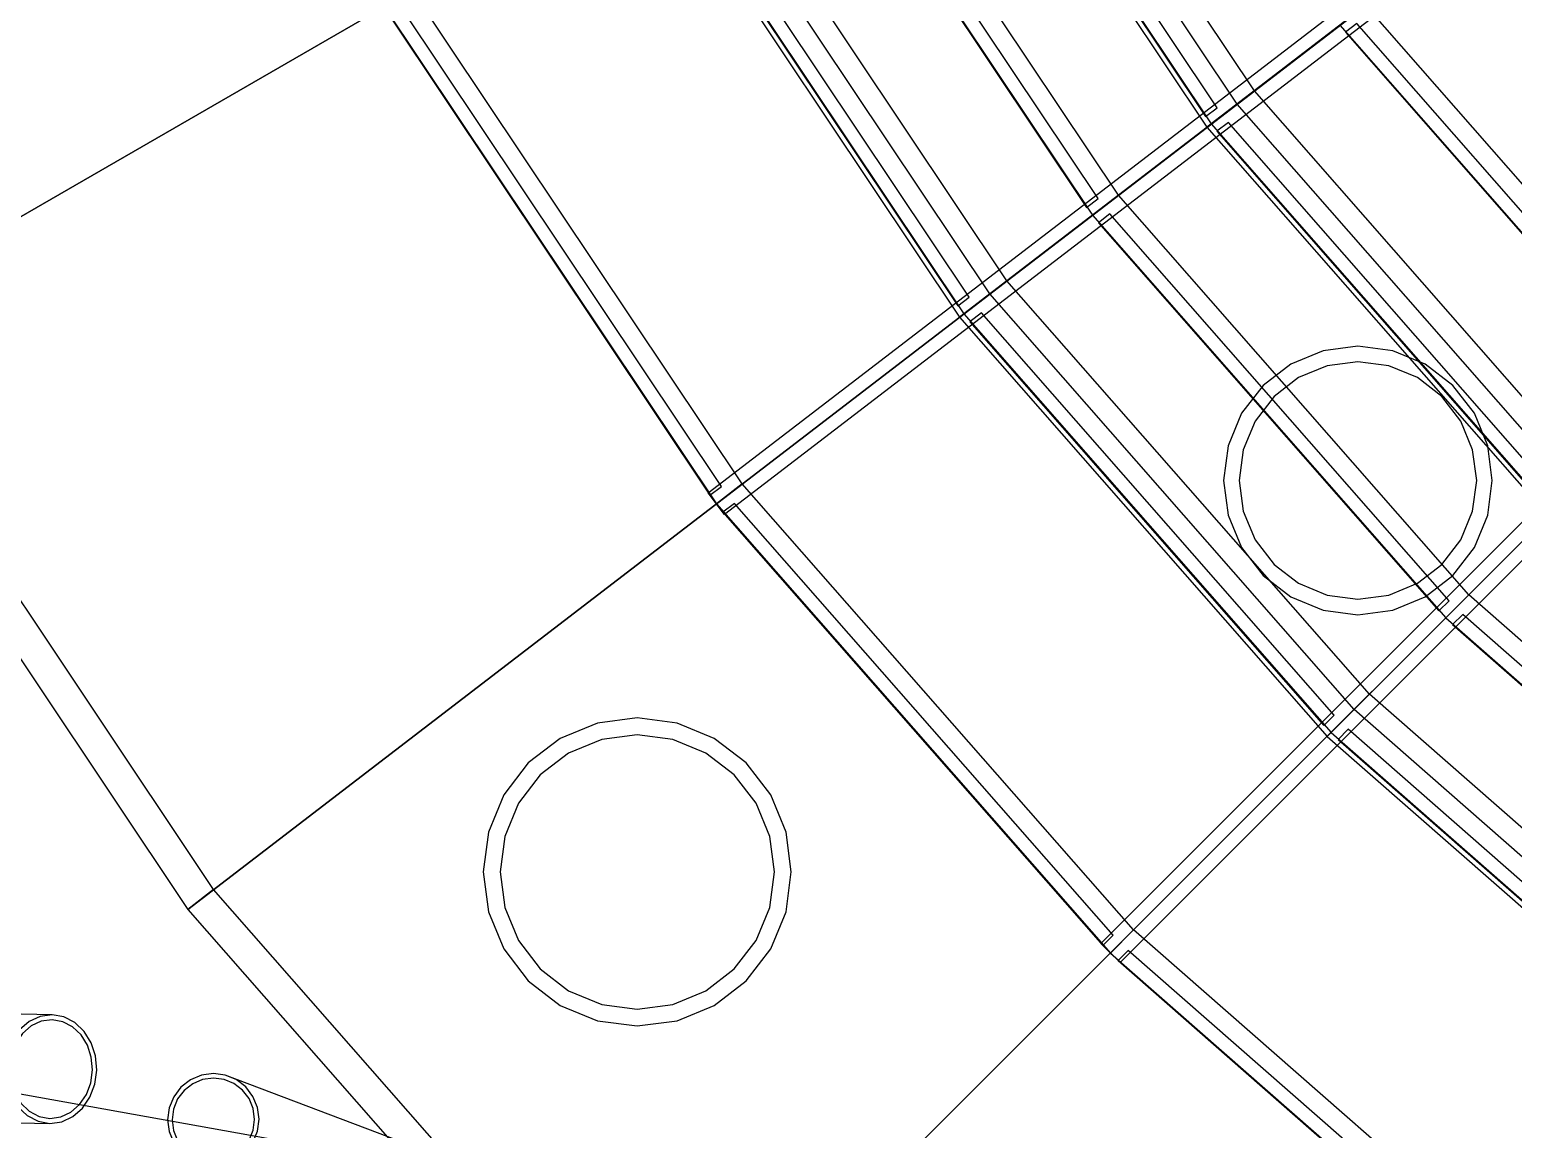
# Model space of a CAD drawing. Header units: millimetres. Extents: x -52000 to 54854, y -52000 to 53750.
# Drawn here: x -23800 to -15611, y -18808 to -12737 of the extents above; entities that cross this region are included whole.
import ezdxf

# ---------------------------------------------------------------- set-up
doc = ezdxf.new("R2010")
doc.units = ezdxf.units.MM
doc.layers.add('D-STR-DECK', color=7, linetype='Continuous', lineweight=25)
doc.layers.add('D-STR-STRC', color=7, linetype='Continuous', lineweight=25)

msp = doc.modelspace()

# ---------------------------------------------------------------- linework, layer by layer
at = {"layer": 'D-STR-DECK'}
for points in [[(-5543.3, -2296.1), (-26700.1, -11059.6), (-25028.1, -14450), (-5196.2, -3000)], [(-5196.2, -3000), (-25028.1, -14450), (-22927.9, -17593.2), (-4760.1, -3652.6)], [(-5196.2, -3000), (-20351.6, -11750), (-18643.8, -14305.9), (-4760.1, -3652.6)], [(-5196.2, -3000), (-18860.6, -10889.2), (-17277.9, -13257.8), (-4760.1, -3652.6)], [(-4760.1, -3652.6), (-22927.9, -17593.2), (-20435.4, -20435.4), (-4242.6, -4242.6)], [(-4760.1, -3652.6), (-18643.8, -14305.9), (-16617, -16617), (-4242.6, -4242.6)], [(-4760.1, -3652.6), (-17277.9, -13257.8), (-15399.6, -15399.6), (-4242.6, -4242.6)], [(-4242.6, -4242.6), (-20435.4, -20435.4), (-17593.2, -22927.9), (-3652.6, -4760.1)], [(-4242.6, -4242.6), (-16617, -16617), (-14305.9, -18643.8), (-3652.6, -4760.1)], [(-18600.8, -10739.2), (-18886.6, -10904.2), (-17301.7, -13276.1), (-17039.9, -13075.2)], [(-18704.7, -10799.2), (-18860.6, -10889.2), (-17277.9, -13257.8), (-17135.1, -13148.2)], [(-18765.7, -10893.4), (-18834.9, -10933.6), (-17309.1, -13217.1), (-17245.5, -13168.5)], [(-14500.5, -11221.2), (-19964, -15413.5), (-20055.3, -15294.5), (-14591.9, -11102.2)], [(-19420.4, -11212.4), (-19576.3, -11302.4), (-17933.6, -13760.9), (-17790.7, -13651.3)], [(-19480.4, -11308.3), (-19549.6, -11348.5), (-17965.9, -13718.6), (-17902.3, -13670.1)], [(-20091.8, -11600), (-20377.6, -11765), (-18667.6, -14324.2), (-18405.8, -14123.3)], [(-20195.7, -11660), (-20351.6, -11750), (-18643.8, -14305.9), (-18501, -14196.3)], [(-20254.7, -11757.8), (-20323.9, -11797.9), (-18677.5, -14261.9), (-18613.9, -14213.4)], [(-21686.7, -12520.8), (-21842.6, -12610.8), (-20009.7, -15354), (-19866.9, -15244.4)], [(-16424.9, -12603.3), (-16567.7, -12712.8), (-14766.6, -14766.6), (-14639.3, -14639.3)], [(-21743.6, -12622.1), (-21812.8, -12662.2), (-20045.8, -15306.8), (-19982.2, -15258.2)], [(-16474.3, -12703), (-16537.7, -12751.8), (-14801.3, -14731.8), (-14744.6, -14675.3)], [(-12911.8, -13017.9), (-17781.4, -17887.4), (-17887.4, -17781.4), (-13017.9, -12911.8)], [(-17039.9, -13075.2), (-17301.7, -13276.1), (-15420.8, -15420.8), (-15187.5, -15187.5)], [(-17135.1, -13148.2), (-17277.9, -13257.8), (-15399.6, -15399.6), (-15272.3, -15272.3)], [(-17183.3, -13249.6), (-17246.7, -13298.5), (-15435.9, -15363.3), (-15379.2, -15306.9)], [(-17790.7, -13651.3), (-17933.6, -13760.9), (-15984, -15984), (-15856.7, -15856.7)], [(-17837.7, -13754.3), (-17901.1, -13803.1), (-16021.6, -15946.3), (-15964.9, -15889.8)], [(-18405.8, -14123.3), (-18667.6, -14324.2), (-16638.2, -16638.2), (-16404.9, -16404.9)], [(-18501, -14196.3), (-18643.8, -14305.9), (-16617, -16617), (-16489.7, -16489.7)], [(-18546.7, -14300.9), (-18610, -14349.8), (-16656.1, -16577.8), (-16599.4, -16521.4)], [(-24872.2, -14360), (-25028.1, -14450), (-22927.9, -17593.2), (-22785.1, -17483.6)], [(-19866.9, -15244.4), (-20009.7, -15354), (-17834.4, -17834.4), (-17707.1, -17707.1)], [(-19910.1, -15352.2), (-19973.4, -15401.1), (-17876.4, -17792.3), (-17819.7, -17735.9)], [(-15856.7, -15856.7), (-15984, -15984), (-13760.9, -17933.6), (-13651.3, -17790.7)], [(-15889.8, -15964.9), (-15946.3, -16021.6), (-13803.1, -17901.1), (-13754.3, -17837.7)], [(-16404.9, -16404.9), (-16638.2, -16638.2), (-14324.2, -18667.6), (-14123.3, -18405.8)], [(-16489.7, -16489.7), (-16617, -16617), (-14305.9, -18643.8), (-14196.3, -18501)], [(-16521.4, -16599.4), (-16577.8, -16656.1), (-14349.8, -18610), (-14300.9, -18546.7)], [(-22785.1, -17483.6), (-22927.9, -17593.2), (-20435.4, -20435.4), (-20308.1, -20308.1)], [(-17707.1, -17707.1), (-17834.4, -17834.4), (-15354, -20009.7), (-15244.4, -19866.9)], [(-17735.9, -17819.7), (-17792.3, -17876.4), (-15401.1, -19973.4), (-15352.2, -19910.1)]]:
    msp.add_lwpolyline(points, close=True, dxfattribs=at)
at = {"layer": 'D-STR-STRC'}
for points in [[(-15726.6, -15225.6), (-15751.8, -15033.7), (-15825.9, -14854.9), (-15943.8, -14701.3), (-16097.3, -14583.5), (-16276.2, -14509.4), (-16468.1, -14484.1), (-16660, -14509.4), (-16838.8, -14583.5), (-16992.4, -14701.3), (-17110.3, -14854.9), (-17184.3, -15033.7), (-17209.6, -15225.6), (-17184.3, -15417.6), (-17110.3, -15596.4), (-16992.4, -15750), (-16838.8, -15867.8), (-16660, -15941.9), (-16468.1, -15967.2), (-16276.2, -15941.9), (-16097.3, -15867.8), (-15943.8, -15750), (-15825.9, -15596.4), (-15751.8, -15417.6)], [(-15726.6, -15225.6), (-15751.8, -15033.7), (-15825.9, -14854.9), (-15943.8, -14701.3), (-16097.3, -14583.5), (-16276.2, -14509.4), (-16468.1, -14484.1), (-16660, -14509.4), (-16838.8, -14583.5), (-16992.4, -14701.3), (-17110.3, -14854.9), (-17184.3, -15033.7), (-17209.6, -15225.6), (-17184.3, -15417.6), (-17110.3, -15596.4), (-16992.4, -15750), (-16838.8, -15867.8), (-16660, -15941.9), (-16468.1, -15967.2), (-16276.2, -15941.9), (-16097.3, -15867.8), (-15943.8, -15750), (-15825.9, -15596.4), (-15751.8, -15417.6)], [(-15812.9, -15225.6), (-15835.2, -15056.1), (-15900.7, -14898), (-16004.8, -14762.4), (-16140.5, -14658.2), (-16298.5, -14592.8), (-16468.1, -14570.5), (-16637.7, -14592.8), (-16795.7, -14658.2), (-16931.4, -14762.4), (-17035.5, -14898), (-17101, -15056.1), (-17123.3, -15225.6), (-17101, -15395.2), (-17035.5, -15553.2), (-16931.4, -15688.9), (-16795.7, -15793.1), (-16637.7, -15858.5), (-16468.1, -15880.8), (-16298.5, -15858.5), (-16140.5, -15793.1), (-16004.8, -15688.9), (-15900.7, -15553.2), (-15835.2, -15395.2)], [(-15812.9, -15225.6), (-15835.2, -15056.1), (-15900.7, -14898), (-16004.8, -14762.4), (-16140.5, -14658.2), (-16298.5, -14592.8), (-16468.1, -14570.5), (-16637.7, -14592.8), (-16795.7, -14658.2), (-16931.4, -14762.4), (-17035.5, -14898), (-17101, -15056.1), (-17123.3, -15225.6), (-17101, -15395.2), (-17035.5, -15553.2), (-16931.4, -15688.9), (-16795.7, -15793.1), (-16637.7, -15858.5), (-16468.1, -15880.8), (-16298.5, -15858.5), (-16140.5, -15793.1), (-16004.8, -15688.9), (-15900.7, -15553.2), (-15835.2, -15395.2)], [(-19596, -17386.6), (-19625, -17166.4), (-19709.9, -16961.3), (-19845.1, -16785.2), (-20021.2, -16650), (-20226.3, -16565.1), (-20446.4, -16536.1), (-20666.6, -16565.1), (-20871.7, -16650), (-21047.8, -16785.2), (-21183, -16961.3), (-21267.9, -17166.4), (-21296.9, -17386.6), (-21267.9, -17606.7), (-21183, -17811.8), (-21047.8, -17987.9), (-20871.7, -18123.1), (-20666.6, -18208), (-20446.4, -18237), (-20226.3, -18208), (-20021.2, -18123.1), (-19845.1, -17987.9), (-19709.9, -17811.8), (-19625, -17606.7)], [(-19596, -17386.6), (-19625, -17166.4), (-19709.9, -16961.3), (-19845.1, -16785.2), (-20021.2, -16650), (-20226.3, -16565.1), (-20446.4, -16536.1), (-20666.6, -16565.1), (-20871.7, -16650), (-21047.8, -16785.2), (-21183, -16961.3), (-21267.9, -17166.4), (-21296.9, -17386.6), (-21267.9, -17606.7), (-21183, -17811.8), (-21047.8, -17987.9), (-20871.7, -18123.1), (-20666.6, -18208), (-20446.4, -18237), (-20226.3, -18208), (-20021.2, -18123.1), (-19845.1, -17987.9), (-19709.9, -17811.8), (-19625, -17606.7)], [(-19688.9, -17386.6), (-19714.7, -17190.5), (-19790.4, -17007.8), (-19910.8, -16850.9), (-20067.7, -16730.5), (-20250.4, -16654.9), (-20446.4, -16629), (-20642.5, -16654.9), (-20825.2, -16730.5), (-20982.1, -16850.9), (-21102.5, -17007.8), (-21178.1, -17190.5), (-21204, -17386.6), (-21178.1, -17582.6), (-21102.5, -17765.3), (-20982.1, -17922.2), (-20825.2, -18042.6), (-20642.5, -18118.3), (-20446.4, -18144.1), (-20250.4, -18118.3), (-20067.7, -18042.6), (-19910.8, -17922.2), (-19790.4, -17765.3), (-19714.7, -17582.6)], [(-19688.9, -17386.6), (-19714.7, -17190.5), (-19790.4, -17007.8), (-19910.8, -16850.9), (-20067.7, -16730.5), (-20250.4, -16654.9), (-20446.4, -16629), (-20642.5, -16654.9), (-20825.2, -16730.5), (-20982.1, -16850.9), (-21102.5, -17007.8), (-21178.1, -17190.5), (-21204, -17386.6), (-21178.1, -17582.6), (-21102.5, -17765.3), (-20982.1, -17922.2), (-20825.2, -18042.6), (-20642.5, -18118.3), (-20446.4, -18144.1), (-20250.4, -18118.3), (-20067.7, -18042.6), (-19910.8, -17922.2), (-19790.4, -17765.3), (-19714.7, -17582.6)], [(-23689, -18774.8), (-23623.5, -18766), (-23561.9, -18737.4), (-23508.6, -18690.8), (-23467.2, -18629.6), (-23440.4, -18557.8), (-23430.2, -18480.3), (-23437.1, -18402.5), (-23460.8, -18329.6), (-23499.5, -18266.7), (-23550.8, -18217.9), (-23611, -18186.6), (-23676.1, -18175), (-23741.7, -18183.8), (-23803.2, -18212.5), (-23856.5, -18259), (-23898, -18320.3), (-23924.8, -18392.1), (-23935, -18469.5), (-23928.1, -18547.3), (-23904.4, -18620.2), (-23865.6, -18683.2), (-23814.4, -18732), (-23754.1, -18763.2)], [(-23688.4, -18746.9), (-23629, -18738.9), (-23573.2, -18712.9), (-23524.9, -18670.7), (-23487.3, -18615.1), (-23463, -18550), (-23453.7, -18479.8), (-23460, -18409.3), (-23481.5, -18343.2), (-23516.6, -18286.1), (-23563.1, -18241.9), (-23617.7, -18213.5), (-23676.7, -18203), (-23736.2, -18211), (-23792, -18237), (-23840.3, -18279.2), (-23877.9, -18334.7), (-23902.1, -18399.8), (-23911.5, -18470), (-23905.2, -18540.6), (-23883.7, -18606.6), (-23848.6, -18663.7), (-23802.1, -18708), (-23747.5, -18736.3)], [(-22786.3, -18499.7), (-22851.7, -18508.6), (-22912.6, -18534.3), (-22964.9, -18574.8), (-23005, -18627.6), (-23030.2, -18688.9), (-23038.8, -18754.6), (-23030.2, -18820.3), (-23005, -18881.4), (-22964.9, -18933.7), (-22912.6, -18973.8), (-22851.7, -18998.9), (-22786.3, -19007.3), (-22721, -18998.3), (-22660.1, -18972.7), (-22607.8, -18932.1), (-22567.7, -18879.4), (-22542.4, -18818.1), (-22533.8, -18752.3), (-22542.4, -18686.7), (-22567.7, -18625.6), (-22607.8, -18573.2), (-22660.1, -18533.1), (-22721, -18508)], [(-22786.3, -18524.7), (-22845.3, -18532.7), (-22900.2, -18555.8), (-22947.3, -18592.4), (-22983.5, -18640), (-23006.2, -18695.3), (-23014, -18754.5), (-23006.2, -18813.7), (-22983.5, -18868.8), (-22947.3, -18916), (-22900.2, -18952.1), (-22845.3, -18974.7), (-22786.3, -18982.3), (-22727.4, -18974.2), (-22672.5, -18951.1), (-22625.4, -18914.5), (-22589.2, -18867), (-22566.4, -18811.7), (-22558.7, -18752.4), (-22566.4, -18693.3), (-22589.2, -18638.2), (-22625.4, -18591), (-22672.5, -18554.8), (-22727.4, -18532.2)]]:
    msp.add_lwpolyline(points, close=True, dxfattribs=at)
for points in [[(-31707.8, -18602.7), (-23689, -18774.8), (-23623.5, -18766), (-23561.9, -18737.4), (-23508.6, -18690.8), (-23467.2, -18629.6), (-23440.4, -18557.8), (-23430.2, -18480.3), (-23437.1, -18402.5), (-23460.8, -18329.6), (-23499.5, -18266.7), (-23550.8, -18217.9), (-23611, -18186.6), (-23676.1, -18175), (-31694.9, -18002.9)], [(-24633.6, -18887), (-21465.1, -19455.9), (-21462.1, -19449.4), (-21456.9, -19429.7), (-21449.8, -19398.1), (-21441.2, -19356.9), (-21431.9, -19308.8), (-21422.4, -19257.1), (-21413.3, -19205.3), (-21405.3, -19156.9), (-21399, -19115.3), (-21394.7, -19083.3), (-21392.7, -19063), (-21393.3, -19055.9), (-24561.8, -18487)], [(-21365.8, -19022.3), (-22721, -18508), (-22786.3, -18499.7), (-22851.7, -18508.6), (-22912.6, -18534.3), (-22964.9, -18574.8), (-23005, -18627.6), (-23030.2, -18688.9), (-23038.8, -18754.6), (-23030.2, -18820.3)]]:
    msp.add_lwpolyline(points, dxfattribs=at)

doc.saveas('drawing.dxf')
